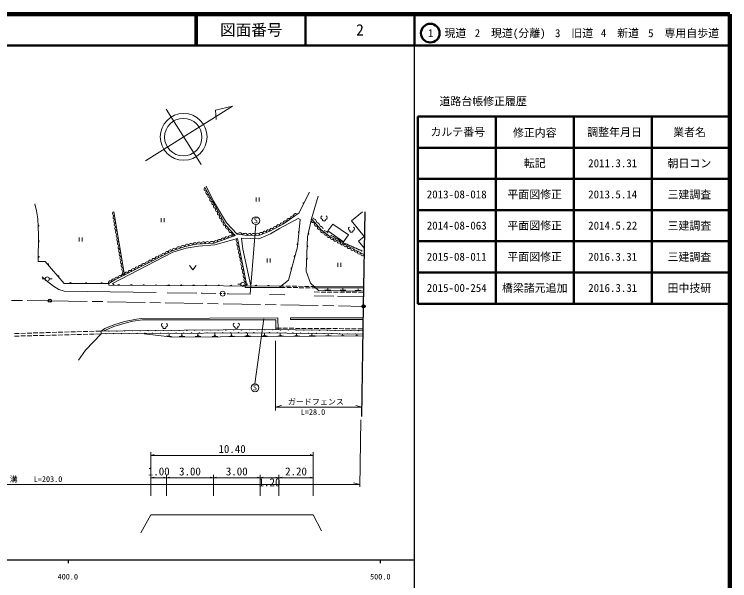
# Model space of a CAD drawing. Units: millimetres, scale not verified, with parts at other scales. Extents: x 40000 to 680000, y 20000 to 380000.
# Drawn here: x 450689 to 680000, y 198357 to 380000 of the extents above; entities that cross this region are included whole.
import ezdxf
from ezdxf.enums import TextEntityAlignment as Align

# ---------------------------------------------------------------- set-up
doc = ezdxf.new("R2010")
doc.units = ezdxf.units.MM
doc.header["$LTSCALE"] = 1000
doc.header["$PDMODE"] = 32
doc.header["$PDSIZE"] = 500
doc.linetypes.add('CHAIN', pattern=[18.5, 12, -1.5, 3.5, -1.5])
for name, color, linetype, lineweight in [('M-BGD', 7, 'Continuous', 13), ('M-BMK', 2, 'CHAIN', 13), ('M-BMK-SRVR', 3, 'Continuous', 25), ('M-STR-HTXT', 7, 'Continuous', 13), ('M-STR-STRC', 7, 'Continuous', 13), ('M-TTL', 2, 'Continuous', 140), ('M-TTL-BAND', 7, 'Continuous', 25), ('M-TTL-FRAM', 2, 'Continuous', 50), ('M-TTL-LINE', 7, 'Continuous', 50)]:
    doc.layers.add(name, color=color, linetype=linetype, lineweight=lineweight)
doc.layers.add('M-OTRS', color=6, linetype='Continuous')
doc.layers.add('M-TTL-TXT', color=7, linetype='Continuous')
doc.styles.add('ＭＳ ゴシック', font='')
doc.styles.get('ＭＳ ゴシック').set_extended_font_data('MS Gothic')

msp = doc.modelspace()

# ---------------------------------------------------------------- linework, layer by layer
at = {"layer": 'M-BGD'}
for p, q in [((514583, 320102), (512211, 324888)), ((528205, 321220), (528205, 319920)), ((529180, 319920), (529180, 321220)), ((545964, 314415), (548112, 321686)), ((457795, 316970), (457300, 319231)), ((518664, 313147), (514583, 320102)), ((458211, 314377), (457795, 316970)), ((482638, 316674), (486016, 296370)), ((558776, 313715), (562329, 316604)), ((458377, 311789), (458211, 314377)), ((497721, 314659), (497721, 313359)), ((498696, 313359), (498696, 314659)), ((535652, 311276), (541714, 314526)), ((541714, 314526), (542330, 314191)), ((522139, 309447), (518664, 313147)), ((526309, 290198), (528069, 312577)), ((551221, 310518), (552760, 312743)), ((552760, 312743), (557774, 309277)), ((562861, 308691), (558776, 313715)), ((458438, 309154), (458377, 311789)), ((529052, 307946), (532781, 309601)), ((532781, 309601), (535652, 311276)), ((556236, 307051), (551221, 310518)), ((458375, 300737), (458438, 309154)), ((471503, 308422), (471503, 307122)), ((472478, 307122), (472478, 308422)), ((514985, 306049), (522256, 308098)), ((522256, 308098), (525274, 292929)), ((523918, 304671), (523490, 308165)), ((523490, 308165), (529052, 307946)), ((557774, 309277), (556236, 307051)), ((561039, 307209), (562861, 308691)), ((501467, 303686), (505774, 305032)), ((505774, 305032), (509722, 305600)), ((509722, 305600), (514985, 306049)), ((562962, 304845), (561039, 307209)), ((482176, 293627), (501467, 303686)), ((526515, 292895), (523918, 304671)), ((460549, 300722), (458375, 300737)), ((466649, 293699), (460549, 300722)), ((531738, 301739), (531738, 300439)), ((532713, 300439), (532713, 301739)), ((506897, 299426), (507947, 298026)), ((507947, 298026), (508997, 299426)), ((554348, 300292), (554348, 298992)), ((555323, 298992), (555323, 300292)), ((460880, 294612), (459566, 295847)), ((459633, 295141), (460547, 295142)), ((463204, 292851), (460880, 294612)), ((461926, 295141), (462840, 295142)), ((481021, 293647), (466649, 293699)), ((481021, 293647), (482960, 294812)), ((481036, 293117), (481021, 293647)), ((482735, 293109), (482176, 293627)), ((535606, 292405), (538559, 294713)), ((545630, 293782), (548156, 291466)), ((464952, 291786), (463204, 292851)), ((466640, 291234), (464952, 291786)), ((466640, 291234), (496156, 290757)), ((536173, 292848), (481036, 293117)), ((522383, 293445), (523297, 293446)), ((524676, 293445), (525590, 293446)), ((524695, 292394), (524695, 292904)), ((535606, 292405), (524695, 292394)), ((535606, 292405), (536261, 292413)), ((536173, 292848), (537236, 292834)), ((536261, 292413), (537529, 292395)), ((537736, 292828), (539235, 292809)), ((538029, 292388), (539529, 292366)), ((539735, 292802), (541235, 292783)), ((540029, 292359), (541529, 292337)), ((541735, 292777), (543235, 292758)), ((542029, 292330), (543529, 292308)), ((543735, 292751), (545235, 292732)), ((544029, 292301), (545528, 292280)), ((545735, 292726), (546797, 292712)), ((546028, 292272), (547297, 292254)), ((546797, 292712), (562761, 292776)), ((547297, 292254), (562753, 292302)), ((548156, 291466), (562735, 291212)), ((550249, 291610), (552158, 291574)), ((551177, 291710), (551189, 292141)), ((555095, 291525), (557003, 291490)), ((556022, 291626), (556034, 292057)), ((559963, 291440), (561871, 291405)), ((560891, 291541), (560902, 291972)), ((499668, 290726), (509240, 290599)), ((510597, 290577), (510936, 290577)), ((510936, 290535), (515243, 290497)), ((516685, 290419), (517235, 290419)), ((517735, 290419), (518285, 290419)), ((518932, 290358), (519390, 290358)), ((519390, 290358), (526309, 290198)), ((532452, 290096), (537433, 289990)), ((548514, 290940), (546800, 290953)), ((546848, 289758), (553129, 289632)), ((550514, 290925), (549014, 290936)), ((552514, 290910), (551014, 290921)), ((554514, 290894), (553014, 290906)), ((554265, 289632), (562705, 289450)), ((556514, 290879), (555014, 290891)), ((558514, 290864), (557014, 290875)), ((560514, 290849), (559014, 290860)), ((562728, 290832), (561014, 290845)), ((485992, 281478), (489910, 282225)), ((489910, 282225), (491614, 282465)), ((535179, 282683), (491614, 282465)), ((530630, 282355), (527836, 261465)), ((535179, 282683), (535238, 278860)), ((539270, 282653), (562593, 282667)), ((539270, 282653), (539270, 282076)), ((539270, 282076), (562583, 282091)), ((482632, 279869), (479394, 278445)), ((479741, 279205), (482552, 280371)), ((482552, 280371), (485992, 281478)), ((485849, 280853), (482632, 279869)), ((488713, 281597), (485849, 280853)), ((491764, 281986), (488713, 281597)), ((491764, 281986), (534521, 282005)), ((534521, 282005), (534560, 278866)), ((450786, 277618), (452286, 277662)), ((452786, 277676), (454285, 277721)), ((454785, 277735), (456284, 277780)), ((456784, 277794), (458283, 277838)), ((458783, 277853), (460282, 277897)), ((460782, 277912), (462281, 277956)), ((462781, 277971), (464281, 278015)), ((464780, 278030), (466280, 278074)), ((466780, 278089), (468279, 278133)), ((468779, 278147), (470278, 278192)), ((470778, 278206), (472277, 278250)), ((472777, 278265), (474276, 278309)), ((478497, 277477), (473465, 272281)), ((474776, 278324), (476275, 278368)), ((476756, 277434), (478497, 277477)), ((476775, 278383), (478524, 278434)), ((478524, 278434), (478497, 277477)), ((478524, 278434), (479741, 279205)), ((501514, 276453), (491401, 277616)), ((504358, 276996), (504340, 277545)), ((509556, 277028), (509538, 277578)), ((514953, 277062), (514936, 277612)), ((520270, 277095), (520253, 277645)), ((525406, 277128), (525388, 277677)), ((530906, 277162), (530888, 277711)), ((534554, 279333), (536294, 279320)), ((535957, 277194), (535940, 277743)), ((536794, 279317), (538294, 279306)), ((538794, 279302), (540294, 279292)), ((540794, 279288), (542294, 279278)), ((541106, 277140), (541102, 277634)), ((542794, 279274), (544294, 279263)), ((544794, 279260), (546294, 279249)), ((546092, 277001), (546088, 277495)), ((546794, 279246), (548294, 279235)), ((548794, 279231), (550294, 279221)), ((550794, 279217), (552294, 279207)), ((551267, 277034), (551263, 277527)), ((552794, 279203), (554294, 279192)), ((554794, 279189), (556294, 279178)), ((556794, 279175), (558294, 279164)), ((558794, 279160), (560294, 279150)), ((560794, 279146), (562534, 279134)), ((450764, 276793), (452263, 276830)), ((452763, 276842), (454263, 276879)), ((454763, 276891), (456262, 276928)), ((456762, 276941), (458262, 276978)), ((458761, 276990), (460261, 277027)), ((460761, 277039), (462260, 277076)), ((462760, 277089), (464260, 277126)), ((464760, 277138), (466259, 277175)), ((466759, 277187), (468259, 277225)), ((468758, 277237), (470258, 277274)), ((470758, 277286), (472257, 277323)), ((472757, 277336), (474257, 277373)), ((474757, 277385), (476256, 277422)), ((499520, 276854), (501097, 276653)), ((500300, 276913), (500347, 277427)), ((562496, 276834), (501514, 276453)), ((503507, 276624), (505333, 276650)), ((504066, 276819), (504695, 276836)), ((508705, 276656), (510531, 276683)), ((509263, 276851), (509893, 276869)), ((514103, 276690), (515928, 276717)), ((514661, 276885), (515290, 276903)), ((519420, 276723), (521245, 276750)), ((519978, 276918), (520607, 276936)), ((524555, 276755), (526381, 276782)), ((525114, 276950), (525743, 276968)), ((530055, 276790), (531881, 276816)), ((530614, 276985), (531243, 277002)), ((535107, 276821), (536932, 276848)), ((535665, 277016), (536294, 277034)), ((540269, 276810), (542094, 276836)), ((540827, 277004), (541456, 277022)), ((545255, 276841), (547080, 276867)), ((550429, 276873), (552255, 276900)), ((555413, 276881), (556465, 276901)), ((555946, 276949), (555942, 277442)), ((560056, 276922), (560896, 276927)), ((560460, 277000), (560455, 277292)), ((473465, 272281), (471282, 269081)), ((494496, 225583), (494496, 239550)), ((494496, 238550), (495496, 238800)), ((494496, 238550), (546496, 238550)), ((546496, 238550), (545496, 238800)), ((546496, 225583), (546496, 239550)), ((494496, 225583), (494496, 232350)), ((499496, 225583), (499496, 232350)), ((499496, 225583), (499496, 232350)), ((514496, 225583), (514496, 232350)), ((514496, 225583), (514496, 232350)), ((529496, 225583), (529496, 232350)), ((529496, 225583), (529496, 232350)), ((535496, 225583), (535496, 232350)), ((535496, 225583), (535496, 232350)), ((546496, 225583), (546496, 232350)), ((494496, 231350), (495496, 231600)), ((494496, 231350), (499496, 231350)), ((499496, 231350), (498496, 231600)), ((499496, 231350), (500496, 231600)), ((499496, 231350), (514496, 231350)), ((514496, 231350), (513496, 231600)), ((514496, 231350), (515496, 231600)), ((514496, 231350), (529496, 231350)), ((529496, 231350), (528496, 231600)), ((529496, 231350), (530496, 231600)), ((529496, 231350), (535496, 231350)), ((535496, 231350), (534496, 231600)), ((535496, 231350), (536496, 231600)), ((535496, 231350), (546496, 231350)), ((546496, 231350), (545496, 231600)), ((494496, 219486), (491214, 213744)), ((499496, 219486), (494496, 219486)), ((514496, 219486), (499496, 219486)), ((514496, 219486), (529496, 219486)), ((529496, 219486), (535496, 219486)), ((535496, 219486), (546496, 219486)), ((546496, 219486), (549191, 214392))]:
    msp.add_line(p, q, dxfattribs=at)
for points in [[(511801, 324491), (518530, 312258), (521528, 309025), (514709, 306635), (509123, 306283), (505441, 305539), (501240, 304130), (482960, 294812)], [(545300, 322942), (541891, 316242), (541380, 315877)], [(541380, 315877), (536983, 312777), (532647, 310474), (529267, 309218), (525489, 309068), (522139, 309447)], [(542330, 314191), (541469, 305437), (538559, 294713)], [(545630, 293782), (544200, 297592), (544708, 308628), (545964, 314415)], [(545964, 314415), (549021, 310922), (551982, 308679), (562928, 302843)], [(562505, 277382), (530046, 277890), (492791, 277626), (478497, 277477)], [(478524, 278434), (492766, 278608), (530046, 278907), (562525, 278614)]]:
    msp.add_lwpolyline(points, dxfattribs=at)
for centre, radius in [((528124, 313825), 1250), ((547446, 313709), 50), ((548519, 312522), 50), ((549592, 311335), 50), ((551199, 309917), 50), ((553387, 308429), 50), ((554761, 307609), 50), ((556135, 306789), 50), ((557775, 306017), 50), ((559242, 305377), 50), ((560708, 304738), 50), ((562175, 304098), 50), ((461229, 295105), 683), ((523979, 293409), 683), ((517485, 290419), 800), ((527836, 260215), 1250)]:
    msp.add_circle(centre, radius, dxfattribs=at)
for centre, radius, start, end in [((512138, 323952), 636, 122.0267, 295.60565), ((512750, 322840), 636, 122.0267, 295.60565), ((513362, 321728), 636, 122.0267, 295.60565), ((513973, 320616), 636, 122.0267, 295.60565), ((514585, 319504), 636, 122.0267, 295.60565), ((515197, 318391), 636, 122.0267, 295.60565), ((543536, 319351), 256, 75.70754, 230.34677), ((482743, 316077), 605, 99.95728, 278.93341), ((515809, 317279), 636, 122.0267, 295.60565), ((516420, 316167), 636, 122.0267, 295.60565), ((482942, 314883), 605, 99.95728, 278.93341), ((483140, 313689), 605, 99.95728, 278.93341), ((517032, 315055), 636, 122.0267, 295.60565), ((517644, 313943), 636, 122.0267, 295.60565), ((538676, 313876), 677, 41.71134, 208.67282), ((539776, 314652), 677, 41.71134, 208.67282), ((540875, 315427), 677, 41.71134, 208.67282), ((546623, 313964), 799, 145.60482, 296.78118), ((547005, 314793), 500, 185.26016, 258.99995), ((546814, 313811), 500, 5.26016, 78.99995), ((549581, 314812), 599, 113.44836, 257.2818), ((549982, 314196), 534, 176.52859, 3.47141), ((550384, 314812), 599, 282.7182, 66.55164), ((458351, 312202), 250, 273.66203, 93.66203), ((483339, 312494), 605, 99.95728, 278.93341), ((483538, 311300), 605, 99.95728, 278.93341), ((518256, 312831), 636, 122.0267, 295.60565), ((519140, 311821), 750, 144.36765, 301.29523), ((534280, 311325), 614, 29.27026, 206.66943), ((535364, 311901), 614, 29.27026, 206.66943), ((536448, 312476), 614, 29.27026, 206.66943), ((537577, 313101), 677, 41.71134, 208.67282), ((545718, 313548), 256, 270.43405, 65.07328), ((547642, 312800), 799, 145.60482, 296.78118), ((548078, 313606), 500, 185.26016, 258.99995), ((548662, 311635), 799, 145.60482, 296.78118), ((547887, 312624), 500, 5.26016, 78.99995), ((549151, 312420), 500, 185.26016, 258.99995), ((548960, 311438), 500, 5.26016, 78.99995), ((483736, 310106), 605, 99.95728, 278.93341), ((520139, 310743), 750, 144.36765, 301.29523), ((521138, 309666), 750, 144.36765, 301.29523), ((522944, 309062), 892, 12.65005, 154.44503), ((524619, 308873), 892, 12.65005, 154.44503), ((526120, 309062), 631, 5.08104, 179.45188), ((527379, 309112), 631, 5.08104, 179.45188), ((528639, 309162), 631, 5.08104, 179.45188), ((529831, 309426), 601, 20.47658, 200.30175), ((530957, 309845), 601, 20.47658, 200.30175), ((532084, 310263), 601, 20.47658, 200.30175), ((533195, 310749), 614, 29.27026, 206.66943), ((541994, 310205), 256, 97.05774, 251.69697), ((544870, 309639), 256, 270.43405, 65.07328), ((549527, 310564), 619, 144.64878, 321.05785), ((550514, 309816), 619, 144.64878, 321.05785), ((550578, 310910), 500, 195.12076, 268.86056), ((550558, 309910), 500, 15.12076, 88.86056), ((558360, 311233), 599, 113.44836, 257.2818), ((558761, 310616), 534, 176.52859, 3.47141), ((559163, 311233), 599, 282.7182, 66.55164), ((458423, 307204), 250, 269.56872, 89.56872), ((483935, 308911), 605, 99.95728, 278.93341), ((484134, 307717), 605, 99.95728, 278.93341), ((515278, 306833), 602, 19.51256, 199.10733), ((516414, 307231), 602, 19.51256, 199.10733), ((517551, 307629), 602, 19.51256, 199.10733), ((518687, 308027), 602, 19.51256, 199.10733), ((519824, 308425), 602, 19.51256, 199.10733), ((520960, 308824), 602, 19.51256, 199.10733), ((522427, 307475), 646, 105.33988, 277.16048), ((551501, 309068), 619, 144.64878, 321.05785), ((552539, 308406), 621, 153.83437, 330.03713), ((552647, 309336), 500, 202.30524, 276.04504), ((552753, 308342), 500, 22.30524, 96.04504), ((553634, 307822), 621, 153.83437, 330.03713), ((554021, 308516), 500, 202.30524, 276.04504), ((554127, 307522), 500, 22.30524, 96.04504), ((554728, 307238), 621, 153.83437, 330.03713), ((555395, 307696), 500, 202.30524, 276.04504), ((484332, 306523), 605, 99.95728, 278.93341), ((484531, 305328), 605, 99.95728, 278.93341), ((503389, 304688), 754, 30.35171, 186.73563), ((504790, 305158), 754, 30.35171, 186.73563), ((506059, 305637), 627, 13.8666, 188.99183), ((507287, 305885), 627, 13.8666, 188.99183), ((508514, 306133), 627, 13.8666, 188.99183), ((509828, 306220), 708, 12.37772, 174.83861), ((511224, 306308), 708, 12.37772, 174.83861), ((512621, 306396), 708, 12.37772, 174.83861), ((514017, 306484), 708, 12.37772, 174.83861), ((522679, 306211), 646, 105.33988, 277.16048), ((522930, 304947), 646, 105.33988, 277.16048), ((541603, 306224), 256, 97.05774, 251.69697), ((544515, 305656), 256, 280.04261, 74.68184), ((555823, 306655), 621, 153.83437, 330.03713), ((555501, 306702), 500, 22.30524, 96.04504), ((556918, 306071), 621, 153.83437, 330.03713), ((556926, 306823), 500, 209.57225, 283.31204), ((557157, 305850), 500, 29.57225, 103.31204), ((558012, 305488), 621, 153.83437, 330.03713), ((558393, 306184), 500, 209.57225, 283.31204), ((559107, 304904), 621, 153.83437, 330.03713), ((558623, 305211), 500, 29.57225, 103.31204), ((559860, 305544), 500, 209.57225, 283.31204), ((560090, 304571), 500, 29.57225, 103.31204), ((484730, 304134), 605, 99.95728, 278.93341), ((484928, 302940), 605, 99.95728, 278.93341), ((497478, 302208), 604, 27.34033, 206.67787), ((498553, 302756), 604, 27.34033, 206.67787), ((499629, 303305), 604, 27.34033, 206.67787), ((500704, 303853), 604, 27.34033, 206.67787), ((501989, 304218), 754, 30.35171, 186.73563), ((523182, 303683), 646, 105.33988, 277.16048), ((523433, 302419), 646, 105.33988, 277.16048), ((560201, 304320), 621, 153.83437, 330.03713), ((561296, 303737), 621, 153.83437, 330.03713), ((561326, 304905), 500, 209.57225, 283.31204), ((561557, 303932), 500, 29.57225, 103.31204), ((562391, 303153), 621, 153.83437, 330.03713), ((458386, 302204), 250, 269.56872, 89.56872), ((485127, 301745), 605, 99.95728, 278.93341), ((485326, 300551), 605, 99.95728, 278.93341), ((493177, 300016), 604, 27.34033, 206.67787), ((494252, 300564), 604, 27.34033, 206.67787), ((495327, 301112), 604, 27.34033, 206.67787), ((496403, 301660), 604, 27.34033, 206.67787), ((523684, 301155), 646, 105.33988, 277.16048), ((523936, 299891), 646, 105.33988, 277.16048), ((540684, 302330), 256, 87.49953, 242.13876), ((544331, 301660), 256, 280.04261, 74.68184), ((461440, 299696), 250, 310.97627, 130.97627), ((485525, 299356), 605, 99.95728, 278.93341), ((485723, 298162), 605, 99.95728, 278.93341), ((488876, 297823), 604, 27.34033, 206.67787), ((489951, 298371), 604, 27.34033, 206.67787), ((491026, 298920), 604, 27.34033, 206.67787), ((492101, 299468), 604, 27.34033, 206.67787), ((524187, 298627), 646, 105.33988, 277.16048), ((539636, 298470), 256, 87.49953, 242.13876), ((464719, 295921), 250, 310.97627, 130.97627), ((484574, 295631), 604, 27.34033, 206.67787), ((485650, 296179), 604, 27.34033, 206.67787), ((485922, 296968), 605, 99.95728, 278.93341), ((486725, 296727), 604, 27.34033, 206.67787), ((487800, 297275), 604, 27.34033, 206.67787), ((524439, 297363), 646, 105.33988, 277.16048), ((524690, 296099), 646, 105.33988, 277.16048), ((468706, 293692), 250, 359.79166, 179.79166), ((473706, 293673), 250, 359.79166, 179.79166), ((478706, 293655), 250, 359.79166, 179.79166), ((481474, 293999), 574, 24.15713, 217.84428), ((482443, 294583), 565, 23.88898, 218.11242), ((483499, 295083), 604, 27.34033, 206.67787), ((524942, 294834), 646, 105.33988, 277.16048), ((525193, 293570), 646, 105.33988, 277.16048), ((484174, 293045), 256, 12.40093, 167.04016), ((488173, 293026), 256, 12.40093, 167.04016), ((492173, 293006), 256, 12.40093, 167.04016), ((496173, 292987), 256, 12.40093, 167.04016), ((500173, 292967), 256, 12.40093, 167.04016), ((504173, 292948), 256, 12.40093, 167.04016), ((508173, 292928), 256, 12.40093, 167.04016), ((512173, 292909), 256, 12.40093, 167.04016), ((516173, 292889), 256, 12.40093, 167.04016), ((520173, 292870), 256, 12.40093, 167.04016), ((524173, 292850), 256, 12.40093, 167.04016), ((528173, 292831), 256, 12.40093, 167.04016), ((532173, 292811), 256, 12.40093, 167.04016), ((498415, 280339), 599, 113.44836, 257.2818), ((499218, 280339), 599, 282.7182, 66.55164), ((521424, 280419), 599, 113.44836, 257.2818), ((521825, 279803), 534, 176.52859, 3.47141), ((522227, 280419), 599, 282.7182, 66.55164), ((480010, 277493), 100, 0.59615, 180.59615), ((481024, 278465), 100, 180.69856, 0.69856), ((482510, 277519), 100, 0.59615, 180.59615), ((483523, 278495), 100, 180.69856, 0.69856), ((485010, 277545), 100, 0.59615, 180.59615), ((486023, 278526), 100, 180.69856, 0.69856), ((487510, 277571), 100, 0.59615, 180.59615), ((488523, 278556), 100, 180.69856, 0.69856), ((490010, 277597), 100, 0.59615, 180.59615), ((491023, 278587), 100, 180.69856, 0.69856), ((492510, 277623), 100, 0.59615, 180.59615), ((493523, 278614), 100, 180.45964, 0.45964), ((495010, 277642), 100, 0.40629, 180.40629), ((496023, 278634), 100, 180.45964, 0.45964), ((497510, 277659), 100, 0.40629, 180.40629), ((498816, 279723), 534, 176.52859, 3.47141), ((498523, 278654), 100, 180.45964, 0.45964), ((500010, 277677), 100, 0.40629, 180.40629), ((501022, 278674), 100, 180.45964, 0.45964), ((502509, 277695), 100, 0.40629, 180.40629), ((503522, 278694), 100, 180.45964, 0.45964), ((505009, 277713), 100, 0.40629, 180.40629), ((506022, 278714), 100, 180.45964, 0.45964), ((507509, 277730), 100, 0.40629, 180.40629), ((508522, 278734), 100, 180.45964, 0.45964), ((510009, 277748), 100, 0.40629, 180.40629), ((511022, 278754), 100, 180.45964, 0.45964), ((512509, 277766), 100, 0.40629, 180.40629), ((513522, 278775), 100, 180.45964, 0.45964), ((515009, 277784), 100, 0.40629, 180.40629), ((516022, 278795), 100, 180.45964, 0.45964), ((517509, 277801), 100, 0.40629, 180.40629), ((518522, 278815), 100, 180.45964, 0.45964), ((520009, 277819), 100, 0.40629, 180.40629), ((521022, 278835), 100, 180.45964, 0.45964), ((522509, 277837), 100, 0.40629, 180.40629), ((523522, 278855), 100, 180.45964, 0.45964), ((525009, 277854), 100, 0.40629, 180.40629), ((526022, 278875), 100, 180.45964, 0.45964), ((527509, 277872), 100, 0.40629, 180.40629), ((528522, 278895), 100, 180.45964, 0.45964), ((531022, 278898), 100, 179.48366, 359.48366), ((532508, 277852), 100, 359.10365, 179.10365), ((533521, 278876), 100, 179.48366, 359.48366), ((535008, 277813), 100, 359.10365, 179.10365), ((536021, 278853), 100, 179.48366, 359.48366), ((537508, 277773), 100, 359.10365, 179.10365), ((538521, 278831), 100, 179.48366, 359.48366), ((540008, 277734), 100, 359.10365, 179.10365), ((541021, 278808), 100, 179.48366, 359.48366), ((542507, 277695), 100, 359.10365, 179.10365), ((543521, 278786), 100, 179.48366, 359.48366), ((545007, 277656), 100, 359.10365, 179.10365), ((546021, 278763), 100, 179.48366, 359.48366), ((547507, 277617), 100, 359.10365, 179.10365), ((548521, 278741), 100, 179.48366, 359.48366), ((550006, 277578), 100, 359.10365, 179.10365), ((551021, 278718), 100, 179.48366, 359.48366), ((552506, 277539), 100, 359.10365, 179.10365), ((553521, 278696), 100, 179.48366, 359.48366), ((555006, 277500), 100, 359.10365, 179.10365), ((556021, 278673), 100, 179.48366, 359.48366), ((557505, 277461), 100, 359.10365, 179.10365), ((558520, 278650), 100, 179.48366, 359.48366), ((560005, 277421), 100, 359.10365, 179.10365), ((561020, 278628), 100, 179.48366, 359.48366)]:
    msp.add_arc(centre, radius, start, end, dxfattribs=at)
at = {"layer": 'M-BMK'}
for p, q in [((362289, 288607), (462096, 288152)), ((462096, 288152), (562654, 286342))]:
    msp.add_line(p, q, dxfattribs=at)
at = {"layer": 'M-BMK-SRVR'}
for p, q in [((562654, 286342), (563158, 316666)), ((562065, 250963), (562654, 286342))]:
    msp.add_line(p, q, dxfattribs=at)
for centre in [(462096, 288152), (562654, 286342)]:
    msp.add_circle(centre, 500, dxfattribs=at)
at = {"layer": 'M-OTRS'}
msp.add_point((562654, 286342), dxfattribs=at)
at = {"layer": 'M-STR-HTXT'}
for p, q in [((534372, 252950), (534372, 275291)), ((534372, 254001), (536372, 254501)), ((534372, 254001), (562116, 254001)), ((562116, 254001), (560116, 254501)), ((561417, 228440), (561789, 249897)), ((561430, 229207), (559430, 229707)), ((359062, 229207), (561430, 229207))]:
    msp.add_line(p, q, dxfattribs=at)
at = {"layer": 'M-STR-STRC'}
for p, q in [((492689, 333011), (520657, 350582)), ((499381, 349616), (510553, 331834)), ((520657, 350582), (515147, 349254)), ((515147, 349254), (515434, 346267))]:
    msp.add_line(p, q, dxfattribs=at)
for centre, radius in [((504989, 340689), 7500), ((504851, 340613), 6000)]:
    msp.add_circle(centre, radius, dxfattribs=at)
at = {"layer": 'M-TTL'}
for p, q in [((680000, 380000), (40000, 380000)), ((680000, 20000), (680000, 380000))]:
    msp.add_line(p, q, dxfattribs=at)
at = {"layer": 'M-TTL-BAND'}
for p, q in [((579000, 20000), (579000, 370000)), ((40000, 205000), (579000, 205000)), ((468000, 205000), (468000, 204000)), ((568000, 205000), (568000, 204000))]:
    msp.add_line(p, q, dxfattribs=at)
at = {"layer": 'M-TTL-FRAM'}
for p, q in [((580000, 347197), (580000, 287197)), ((580000, 347197), (680000, 347197)), ((580000, 287197), (680000, 287197))]:
    msp.add_line(p, q, dxfattribs=at)
at = {"layer": 'M-TTL-LINE'}
for p, q in [((508747, 380000), (508747, 370000)), ((509247, 380000), (509247, 370000)), ((543997, 380000), (543997, 370000)), ((579000, 380000), (579000, 370000)), ((40000, 370000), (680000, 370000)), ((605000, 347197), (605000, 287197)), ((630000, 347197), (630000, 287197)), ((655000, 347197), (655000, 287197)), ((580000, 337197), (680000, 337197)), ((580000, 327197), (680000, 327197)), ((580000, 317197), (680000, 317197)), ((580000, 307197), (680000, 307197)), ((580000, 297197), (680000, 297197))]:
    msp.add_line(p, q, dxfattribs=at)
msp.add_circle((584031, 373958), 3000, dxfattribs=at)

# ---------------------------------------------------------------- texts
at = {"layer": 'M-BGD', "style": 'ＭＳ ゴシック'}
for p in [(527446, 312452), (527157, 258842)]:
    msp.add_text('S', height=1833, dxfattribs=at).set_placement(p, align=Align.BOTTOM_LEFT)
for s, p in [('10.40', (520496, 238550)), ('1.00', (496996, 231350)), ('3.00', (506996, 231350)), ('3.00', (521996, 231350)), ('2.20', (540996, 231350)), ('1.20', (532496, 227850))]:
    msp.add_text(s, height=2566, dxfattribs=at).set_placement(p, align=Align.BOTTOM_CENTER)
at = {"layer": 'M-STR-HTXT', "style": 'ＭＳ ゴシック'}
for s, p in [('ガードフェンス', (538372, 254270)), ('L=28.0', (542496, 250983)), ('側\u3000溝\u3000\u3000L=203.0', (444087, 229476))]:
    msp.add_text(s, height=1833, dxfattribs=at).set_placement(p, align=Align.BOTTOM_LEFT)
at = {"layer": 'M-TTL-BAND', "style": 'ＭＳ ゴシック'}
for s, p in [('400.0', (467844, 198195)), ('500.0', (568000, 198195))]:
    msp.add_text(s, height=1833, dxfattribs=at).set_placement(p, align=Align.BOTTOM_CENTER)
at = {"layer": 'M-TTL-TXT', "style": 'ＭＳ ゴシック'}
for s, height, p in [('図面番号', 3666, (526622, 375000)), ('2', 3666, (561497, 375000)), ('1\u3000現道', 2566, (589448, 373958)), ('2\u3000現道(分離)', 2566, (609619, 373958)), ('3\u3000旧道', 2566, (630121, 373958)), ('4\u3000新道', 2566, (644824, 373958)), ('5\u3000専用自歩道', 2566, (665228, 373958)), ('道路台帳修正履歴', 2566, (600968, 352113)), ('カルテ番号', 2566, (592839, 342277)), ('修正内容', 2566, (617509, 342023)), ('調整年月日', 2566, (643089, 342197)), ('業者名', 2566, (667134, 342197)), ('転記', 2566, (617500, 332245)), ('2011.3.31', 2566, (642500, 332245)), ('朝日コン', 2566, (667077, 332189)), ('2013-08-018', 2566, (592500, 322245)), ('平面図修正', 2566, (617500, 322245)), ('2013.5.14', 2566, (642500, 322245)), ('三建調査', 2566, (667077, 322189)), ('2014-08-063', 2566, (592500, 312245)), ('平面図修正', 2566, (617500, 312245)), ('2014.5.22', 2566, (642500, 312245)), ('三建調査', 2566, (667077, 312189)), ('2015-08-011', 2566, (592500, 302245)), ('平面図修正', 2566, (617500, 302245)), ('2016.3.31', 2566, (642500, 302245)), ('三建調査', 2566, (667077, 302189)), ('橋梁諸元追加', 2566, (617500, 292245)), ('田中技研', 2566, (667077, 292189)), ('2015-00-254', 2566, (592500, 292245)), ('2016.3.31', 2566, (642500, 292245))]:
    msp.add_text(s, height=height, dxfattribs=at).set_placement(p, align=Align.MIDDLE_CENTER)

doc.saveas('drawing.dxf')
